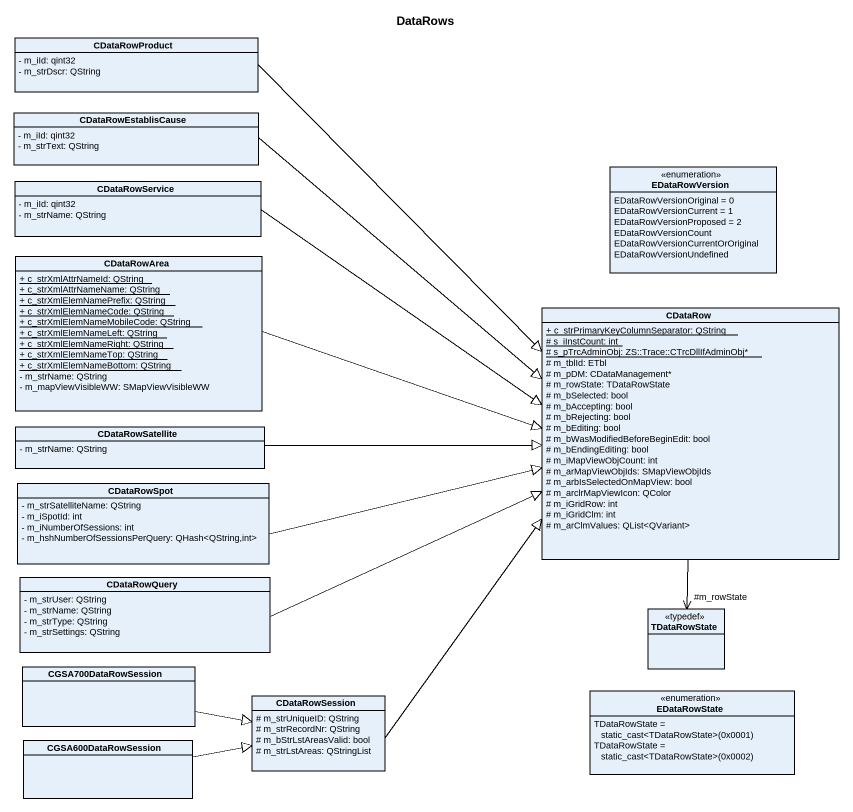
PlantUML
@startuml
title DataRows
hide circle
hide empty members
skinparam classAttributeIconSize 0
class CDataRowProduct {
  - m_iId: qint32
  - m_strDscr: QString
}
class CDataRowEstablisCause {
  - m_iId: qint32
  - m_strText: QString
}
enum EDataRowVersion {
  EDataRowVersionOriginal = 0
  EDataRowVersionCurrent = 1
  EDataRowVersionProposed = 2
  EDataRowVersionCount
  EDataRowVersionCurrentOrOriginal
  EDataRowVersionUndefined
}
class CDataRowService {
  - m_iId: qint32
  - m_strName: QString
}
class CDataRowArea {
  {static} + c_strXmlAttrNameId: QString
  {static} + c_strXmlAttrNameName: QString
  {static} + c_strXmlElemNamePrefix: QString
  {static} + c_strXmlElemNameCode: QString
  {static} + c_strXmlElemNameMobileCode: QString
  {static} + c_strXmlElemNameLeft: QString
  {static} + c_strXmlElemNameRight: QString
  {static} + c_strXmlElemNameTop: QString
  {static} + c_strXmlElemNameBottom: QString
  - m_strName: QString
  - m_mapViewVisibleWW: SMapViewVisibleWW
}
class CDataRow {
  {static} + c_strPrimaryKeyColumnSeparator: QString
  {static} # s_iInstCount: int
  {static} # s_pTrcAdminObj: ZS::Trace::CTrcDllIfAdminObj*
  # m_tblId: ETbl
  # m_pDM: CDataManagement*
  # m_rowState: TDataRowState
  # m_bSelected: bool
  # m_bAccepting: bool
  # m_bRejecting: bool
  # m_bEditing: bool
  # m_bWasModifiedBeforeBeginEdit: bool
  # m_bEndingEditing: bool
  # m_iMapViewObjCount: int
  # m_arMapViewObjIds: SMapViewObjIds
  # m_arbIsSelectedOnMapView: bool
  # m_arclrMapViewIcon: QColor
  # m_iGridRow: int
  # m_iGridClm: int
  # m_arClmValues: QList<QVariant>
}
class CDataRowSatellite {
  - m_strName: QString
}
class CDataRowSpot {
  - m_strSatelliteName: QString
  - m_iSpotId: int
  - m_iNumberOfSessions: int
  - m_hshNumberOfSessionsPerQuery: QHash<QString,int>
}
class CDataRowQuery {
  - m_strUser: QString
  - m_strName: QString
  - m_strType: QString
  - m_strSettings: QString
}
class TDataRowState <<typedef>>
class CGSA700DataRowSession
class CDataRowSession {
  # m_strUniqueID: QString
  # m_strRecordNr: QString
  # m_bStrLstAreasValid: bool
  # m_strLstAreas: QStringList
}
enum EDataRowState {
  {field} TDataRowState = static_cast<TDataRowState>(0x0001)
  {field} TDataRowState = static_cast<TDataRowState>(0x0002)
}
class CGSA600DataRowSession
CDataRowProduct --|> CDataRow
CDataRowEstablisCause -right-|> CDataRow
CDataRowService -right-|> CDataRow
CDataRowArea -right-|> CDataRow
CDataRow --> "#m_rowState" TDataRowState
CDataRowSatellite -right-|> CDataRow
CDataRowSpot -right-|> CDataRow
CDataRowQuery -right-|> CDataRow
CGSA700DataRowSession -right-|> CDataRowSession
CDataRowSession -up-|> CDataRow
CGSA600DataRowSession -right-|> CDataRowSession
@enduml
